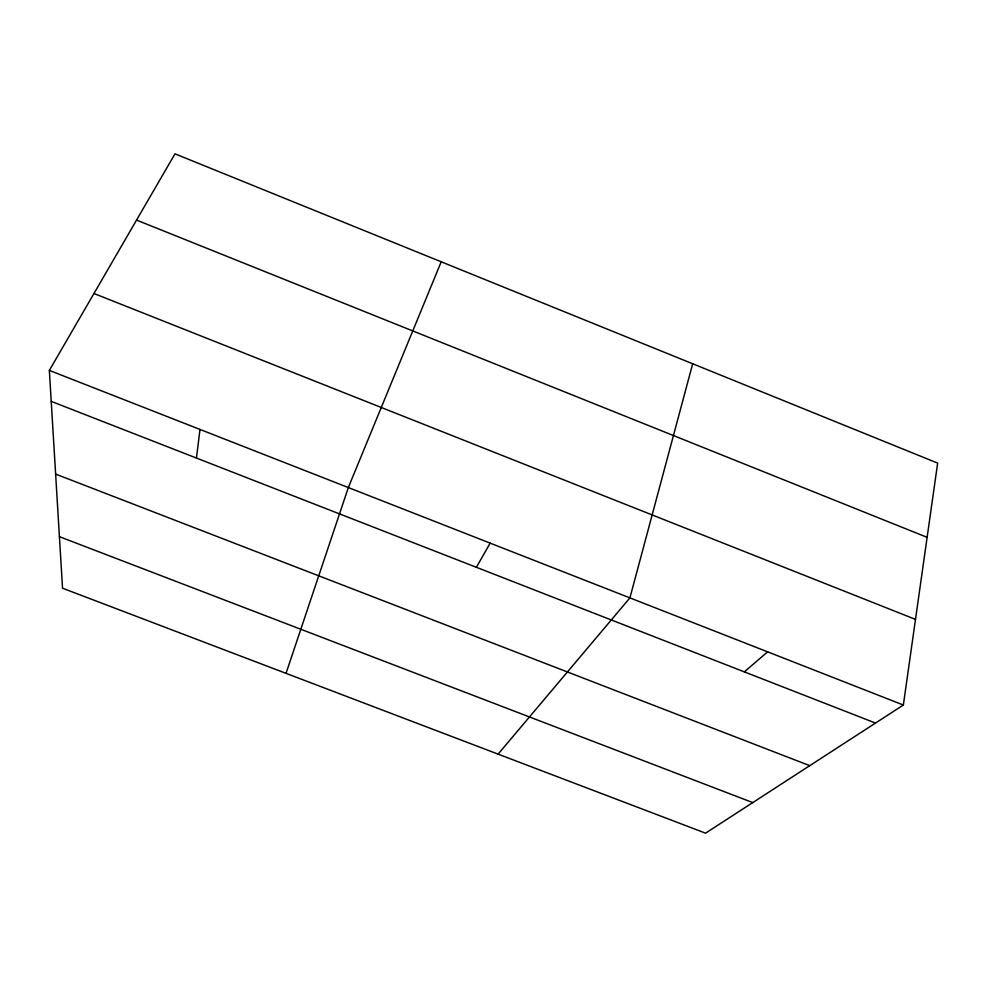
<?xml version="1.0" encoding="UTF-8"?>
<svg xmlns="http://www.w3.org/2000/svg" width="987" height="987" viewBox="0 0 987 987"><rect width="100%" height="100%" fill="white"/><g stroke="black" fill="none" stroke-linecap="round" stroke-linejoin="round"><path stroke-width="1.48" d="M196.438 458.042L200.003 429.431M903.352 705.026L937.65 463.113L174.983 153.836L49.35 370.409L62.539 588.215L705.569 833.164L903.352 705.026L49.35 370.409M692.689 363.771L629.916 597.888L498.102 754.13M286.033 673.344L348.337 487.553L441.201 261.789M476.376 567.291L490.169 543.121M744.321 671.876L767.627 651.839M59.417 536.681L752.76 802.591M55.63 474.081L809.759 765.665M51.225 401.376L875.506 723.064M93.962 293.509L915.492 619.392M136.551 220.076L927.126 537.347"/></g></svg>
